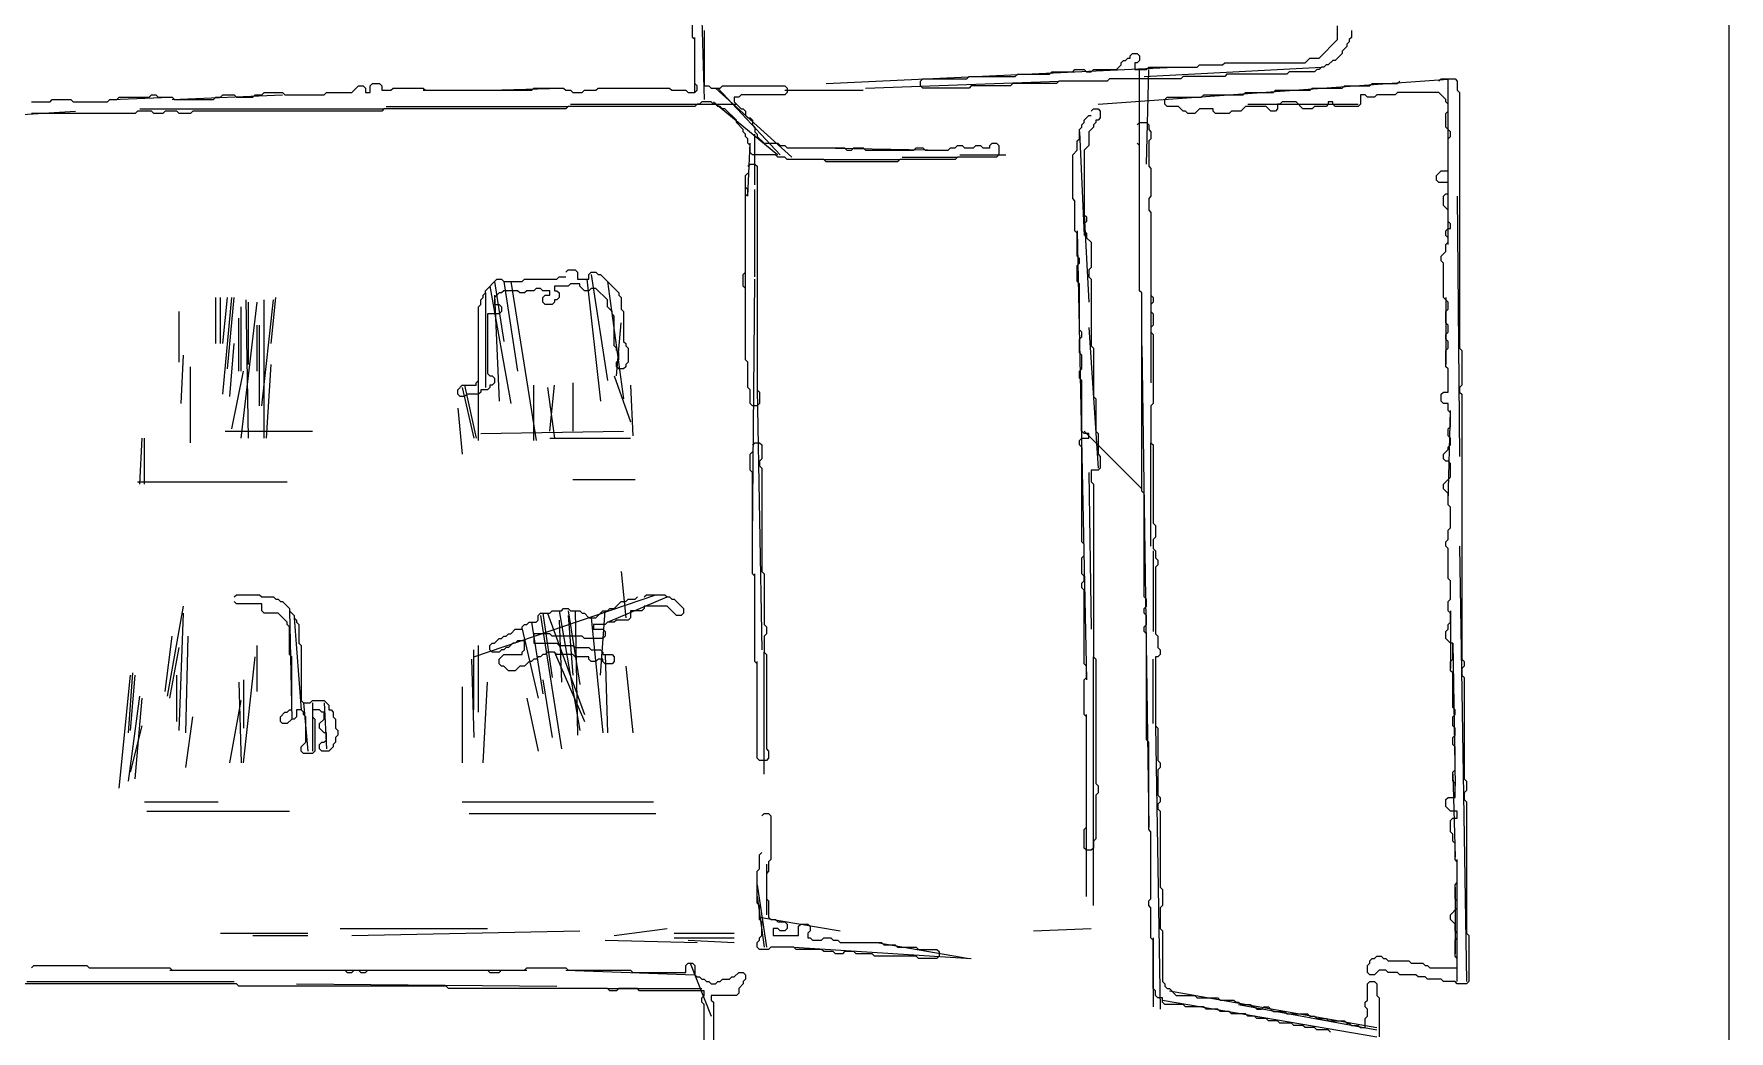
# Model space of a CAD drawing. Header units: metres. Extents: x 0 to 314, y 0 to 386.
# Drawn here: x 130 to 314, y 136.6 to 244.9 of the extents above; entities that cross this region are included whole.
import ezdxf

# ---------------------------------------------------------------- set-up
doc = ezdxf.new("R2010")
doc.units = ezdxf.units.M
for name, color, linetype in [('CUT', 7, 'Continuous'), ('FOLD', 1, 'Continuous'), ('OUTLINE', 3, 'Continuous')]:
    doc.layers.add(name, color=color, linetype=linetype)

msp = doc.modelspace()

# ---------------------------------------------------------------- linework, layer by layer
at = {"layer": 'CUT', "lineweight": 25}
for p, q in [((250.5, 240.25), (269.75, 241.25)), ((220.25, 239), (241.25, 239.75)), ((250.75, 230.75), (251, 241)), ((203.75, 237.5), (210.75, 231.75)), ((211.5, 238.75), (220, 238.75)), ((141.5, 236.75), (168, 236.75)), ((168.25, 237), (188, 237)), ((188.25, 237.25), (206.25, 237.25)), ((261.75, 237.25), (273.75, 237.25)), ((243.5, 234.25), (244, 223)), ((215.75, 231.25), (224, 231.25)), ((224.25, 231.5), (230.25, 231.5)), ((230.5, 231.75), (235.5, 231.75)), ((208.25, 218.5), (208.25, 228)), ((284.5, 227.25), (284.75, 199)), ((244, 225.25), (244.5, 215.75)), ((180, 218), (181, 211.5)), ((181.75, 218), (184.5, 200.75)), ((190.5, 218.75), (192.25, 207.25)), ((150.25, 211.25), (150.25, 216.25)), ((150.5, 211.25), (151, 216.25)), ((152.5, 201), (154.25, 215.75)), ((153, 216), (153.25, 201)), ((155, 201), (155, 216)), ((155.75, 211.25), (156.25, 216.25)), ((179, 216.75), (179, 206.5)), ((251.25, 216.5), (251.25, 207)), ((145.75, 209.25), (145.75, 214.75)), ((152.5, 208.25), (152.5, 215.25)), ((151.25, 205.5), (151.75, 211.25)), ((155.25, 201), (155.75, 209)), ((176.5, 206.5), (177.75, 201)), ((176.75, 206.75), (178, 201)), ((186, 201.75), (186.5, 206.75)), ((188.5, 207), (188.5, 201.75)), ((194.75, 206.75), (195, 201.25)), ((208.5, 206.25), (209, 178)), ((283.5, 194), (283.75, 204)), ((186, 201), (194.75, 201)), ((251.25, 189.25), (251.25, 200.5)), ((244.5, 197.25), (244.75, 180.25)), ((188.5, 196.5), (195.25, 196.5)), ((251.5, 188.75), (251.5, 180)), ((284.75, 189.25), (285.5, 142)), ((144.5, 173), (146.25, 182.75)), ((188.75, 182.25), (189, 168.75)), ((192.25, 181), (198.75, 183.75)), ((283.75, 182.25), (283.75, 176)), ((158.25, 181.5), (159, 171.5)), ((184, 181), (185.25, 173.25)), ((185, 181.75), (187.25, 167.25)), ((187, 181.25), (187.25, 174.5)), ((146.5, 169), (146.75, 179.5)), ((144.75, 172.75), (145.75, 178.25)), ((192, 177.5), (192.25, 169)), ((209.25, 164.5), (209.25, 177.75)), ((245, 150.25), (245, 177.25)), ((251.5, 170), (251.5, 177)), ((140.5, 169.25), (141, 175.25)), ((194.25, 176.25), (195, 169)), ((140.25, 163.75), (141.5, 173)), ((178.75, 165.75), (179.25, 174.5)), ((151.25, 165.75), (152.5, 172.5)), ((160.25, 172.25), (160.25, 167)), ((161.5, 172.25), (161.75, 167.25)), ((183.5, 172.75), (184.75, 167)), ((140.5, 164.75), (141.75, 169.75)), ((146.5, 165.25), (147.25, 170.75)), ((251.75, 169.75), (252.25, 139)), ((284.5, 142), (284.5, 155.25)), ((284.25, 152.25), (284.25, 145)), ((164.5, 147), (189.25, 147.5)), ((199.5, 147.25), (206, 147.25)), ((192, 146.5), (202, 146.25)), ((199.5, 146.75), (206, 146.75)), ((212.5, 145.75), (231.75, 144.5)), ((201.25, 144), (203.5, 138.25)), ((129.25, 142), (151.75, 142)), ((158.5, 141.75), (186.75, 141.5)), ((192.25, 141.25), (202.5, 141.25))]:
    msp.add_line(p, q, dxfattribs=at)
at = {"layer": 'FOLD', "lineweight": 18}
for p, q in [((202.25, 254), (202.75, 237.75)), ((201.75, 238.5), (201.75, 244.5)), ((216, 239.5), (253.75, 241.25)), ((245.5, 237.25), (284, 240)), ((250, 217.25), (250, 241)), ((283.5, 222), (283.5, 240)), ((138.5, 237.75), (144.75, 238)), ((145, 237.75), (157, 238.25)), ((172.25, 238.75), (179.25, 238.75)), ((179.5, 238.75), (187.25, 239)), ((204, 239), (212.25, 231.5)), ((204.25, 239), (211, 231.75)), ((127, 236), (134.5, 236.5)), ((208.25, 228.5), (208.25, 234)), ((207.5, 227.25), (207.75, 233)), ((215, 232.5), (229, 232.25)), ((207.25, 209.75), (207.25, 229.25)), ((243.25, 223.5), (244.25, 174.75)), ((179.5, 217.5), (181.75, 204.75)), ((181, 218), (182.5, 208.25)), ((190, 218.25), (191.5, 205)), ((192.25, 218), (194, 205.25)), ((208, 190), (208.25, 218.25)), ((149.75, 211.25), (149.75, 216.25)), ((150.5, 205.75), (151.5, 216.25)), ((151, 208.5), (151.75, 216.25)), ((153.25, 215.75), (153.25, 209)), ((154.75, 204.5), (156, 216)), ((180, 216.5), (180.5, 205)), ((283.25, 216.25), (283.25, 209)), ((152.25, 208.25), (152.25, 214)), ((178.25, 200.75), (178.25, 215)), ((193.25, 207.75), (193.75, 213.5)), ((154.25, 208.25), (154.25, 213.25)), ((154.5, 204.5), (154.5, 213.25)), ((244.5, 213), (245.5, 197.75)), ((146, 204.75), (146.25, 210)), ((250.25, 211), (251, 158.75)), ((147, 200.5), (147, 208.75)), ((151.5, 202), (152.75, 208.25)), ((184.25, 200.75), (184.25, 206.75)), ((185.75, 206.5), (186.5, 201)), ((193, 207.75), (194.75, 202.75)), ((176, 204.25), (176.5, 199.25)), ((141.5, 196), (141.75, 201)), ((142, 196), (142, 201)), ((150.75, 201.75), (160.25, 201.75)), ((178.5, 201.5), (194, 201.75)), ((244, 201.75), (250.25, 195.5)), ((141.25, 196.25), (157.5, 196.25)), ((193.75, 186.5), (194.25, 181.5)), ((208.25, 177), (208.25, 186.25)), ((177.75, 177.25), (197.5, 184)), ((157.75, 182.25), (158, 170.5)), ((187, 182.25), (189.25, 169.25)), ((188, 182.25), (189.25, 174.25)), ((191.5, 175.25), (192, 182.25)), ((145.75, 169.25), (146.25, 182)), ((185.25, 182), (186.25, 175)), ((185.75, 182), (189.75, 171)), ((188, 181.75), (188.5, 175.25)), ((190.5, 181.5), (191.75, 169)), ((144.25, 173.5), (145, 179.5)), ((154.25, 173.5), (154.25, 178.5)), ((178.25, 171.25), (178.25, 178.5)), ((183, 180.25), (184.75, 172.75)), ((284, 178.75), (284.25, 163.25)), ((152.75, 165.75), (154, 177.25)), ((177.5, 177), (177.75, 168.5)), ((177.75, 171.5), (177.75, 178)), ((186.5, 177.75), (189.75, 170.25)), ((208.5, 166.5), (208.5, 176.75)), ((139.25, 163), (140.5, 175.25)), ((140.25, 169), (140.75, 175.5)), ((145.5, 170.25), (145.5, 175.25)), ((152.25, 174.5), (152.5, 165.75)), ((152.75, 174.75), (152.75, 169.5)), ((176.5, 174), (176.5, 165.75)), ((185.25, 174.75), (186.25, 168.5)), ((141, 164), (141.75, 172.75)), ((159.25, 172.25), (159.75, 167)), ((244.25, 151.25), (244.25, 171)), ((284, 164.5), (284.25, 155.5)), ((142, 161.5), (150, 161.5)), ((142.25, 160.5), (157.75, 160.5)), ((176.5, 161.5), (197.25, 161.5)), ((177.25, 160.25), (197.5, 160.25)), ((209.5, 154.75), (209.5, 149.25)), ((208.5, 152.5), (209.5, 145.75)), ((208.5, 151.25), (209.25, 145.75)), ((150.25, 147.25), (159.75, 147.25)), ((163.25, 147.75), (179.25, 147.75)), ((193, 147), (198.75, 147.75)), ((208.75, 149), (217.5, 147.5)), ((238.5, 147.5), (244.75, 147.75)), ((153.75, 147), (159.75, 147)), ((201, 146.5), (206, 146.25)), ((221.5, 146.25), (231.5, 144.5)), ((251.5, 146.75), (251.5, 139.25)), ((144.75, 143.25), (183.5, 143.25)), ((187.75, 143.25), (201.75, 142.75)), ((252.5, 140), (275.75, 136)), ((253.25, 141), (275.75, 137)), ((260.75, 139.5), (275.75, 136.75))]:
    msp.add_line(p, q, dxfattribs=at)
at = {"layer": 'OUTLINE'}
for points in [[(314, 0.25), (314, 386.5)], [(129.75, 237.5), (131.75, 237.5), (132, 237.75), (134, 237.75), (134.25, 237.5), (138, 237.5), (138.25, 237.75), (139, 237.75), (139.25, 238), (142.5, 238), (142.75, 238.25), (143.25, 238.25), (143.5, 238), (145, 238), (145.25, 237.75), (149.5, 237.75), (149.75, 238), (150.25, 238), (150.5, 238.25), (151.75, 238.25), (152, 238), (153.75, 238), (154, 238.25), (154.75, 238.25), (155, 238.5), (157, 238.5), (157.25, 238.25), (161.5, 238.25), (161.75, 238.5), (164.5, 238.5), (165.25, 239.25), (165.75, 239.25), (166, 239), (166, 238.5), (166.5, 238.5), (166.5, 239.25), (166.75, 239.5), (167.5, 239.5), (167.75, 239.25), (167.75, 238.75), (168.75, 238.75), (169, 239), (172.25, 239), (172.5, 238.75), (184, 238.75), (184.25, 239), (187.5, 239), (187.75, 238.75), (188.25, 238.75), (188.5, 238.5), (189.5, 238.5), (189.75, 238.75), (191, 238.75), (191.25, 239), (199, 239), (199.25, 238.75), (200.75, 238.75), (201, 238.5), (201.75, 238.5), (202, 238.75), (202, 239.25), (201.75, 239.5), (201.75, 244.25), (201.5, 244.5), (201.5, 254)], [(202.75, 245.25), (202.75, 239.25), (203.25, 239.25), (203.5, 239), (204.5, 239), (204.75, 239.25), (211.5, 239.25), (211.75, 239), (211.75, 238.5), (211.5, 238.25), (206.75, 238.25), (206.5, 238), (206, 238), (206, 237.5), (206.75, 236.75), (207, 236.75), (207.25, 236.5), (207.25, 236), (207.5, 235.75), (207.75, 235.75), (208, 235.5), (208, 235), (208.25, 234.75), (208.25, 234.25), (208.5, 234), (208.5, 233.75), (209.25, 233), (210.75, 233), (211, 232.75), (211.5, 232.75), (211.75, 232.5), (218, 232.5), (218.25, 232.25), (218.75, 232.25), (219, 232.5), (220, 232.5), (220.25, 232.25), (225.5, 232.25), (225.75, 232.5), (226.5, 232.5), (226.75, 232.25), (229.25, 232.25), (229.5, 232.5), (230, 232.5), (230.25, 232.75), (230.75, 232.75), (231, 232.5), (232, 232.5), (232.25, 232.75), (232.75, 232.75), (233, 232.5), (233.75, 232.5), (233.75, 232.75), (234, 233), (234.5, 233), (234.75, 232.75), (234.75, 231.75), (234.5, 231.5), (230.25, 231.5), (230, 231.25), (224, 231.25), (223.75, 231), (216, 231), (215.75, 231.25), (211.75, 231.25), (211.5, 231.5), (210.75, 231.5), (210.5, 231.75), (208, 231.75), (207.75, 232), (207.75, 232.75), (207.5, 233), (207.5, 233.5), (207.25, 233.75), (207.25, 234), (207, 234.25), (207, 234.5), (206.25, 235.25), (206.25, 235.5), (205, 236.75), (204.75, 236.75), (204.5, 237), (204.25, 237), (204, 237.25), (203.75, 237.25), (203.5, 237.5), (202.5, 237.5), (202.25, 237.25), (202, 237.25), (201.75, 237), (188, 237), (187.75, 236.75), (168, 236.75), (167.75, 236.5), (147.25, 236.5), (147, 236.25), (145.75, 236.25), (145.5, 236.5), (144.25, 236.5), (144, 236.25), (143, 236.25), (142.75, 236.5), (141.25, 236.5), (141, 236.25), (129.75, 236.25)], [(273, 245.25), (273, 244.5), (272.75, 244.25), (272.75, 244), (272.5, 243.75), (272.5, 243.5), (272, 243), (272, 242.75), (271.25, 242), (271, 242), (270.5, 241.5), (270.25, 241.5), (270, 241.25), (269.75, 241.25), (269.5, 241), (269.25, 241), (269, 240.75), (266.25, 240.75), (266, 240.5), (259.5, 240.5), (259.25, 240.25), (254.75, 240.25), (254.5, 240), (246.75, 240), (246.5, 239.75), (241.25, 239.75), (241, 239.5), (236.25, 239.5), (236, 239.25), (231.75, 239.25), (231.5, 239), (226.5, 239), (226.25, 239.25), (226.25, 239.75), (226.5, 240), (231.25, 240), (231.5, 240.25), (236.5, 240.25), (236.75, 240.5), (240.25, 240.5), (240.5, 240.75), (242.75, 240.75), (243, 241), (244, 241), (244.25, 240.75), (244.75, 240.75), (245, 241), (247.5, 241), (248, 241.5), (248, 241.75), (248.25, 242), (248.5, 242), (248.75, 242.25), (249, 242.25), (249, 242.5), (249.25, 242.75), (249.75, 242.75), (250, 242.5), (250, 242), (249.75, 241.75), (249.5, 241.75), (249.5, 241), (250.75, 241), (251, 241.25), (256.25, 241.25), (256.5, 241.5), (259, 241.5), (259.25, 241.75), (268, 241.75), (268.5, 242.25), (269.5, 242.25), (271.5, 244.25), (271.5, 245.75)], [(282.5, 239.75), (282.75, 240), (284.25, 240), (284.5, 239.75), (284.5, 238.75), (284.75, 238.5), (284.75, 210.75), (285, 210.5), (285, 206.75), (284.75, 206.5), (284.75, 206), (285, 205.75), (285, 177), (285.25, 176.75), (285.25, 176.25), (285, 176), (285, 175.25), (285.25, 175), (285.25, 164), (285.5, 163.75), (285.5, 162.75), (285.25, 162.5), (285.25, 161.75), (285.5, 161.5), (285.5, 147.25), (285.75, 147), (285.75, 142), (285.5, 141.75), (284.5, 141.75), (284.25, 142), (283, 142), (282.75, 142.25), (281.25, 142.25), (281, 142.5), (280.25, 142.5), (280, 142.75), (278.25, 142.75), (278, 143), (277, 143), (276.75, 143.25), (276, 143.25), (275.5, 142.75), (275, 142.75), (274.75, 143), (274.75, 143.75), (275, 144), (275, 144.25), (275.25, 144.5), (275.5, 144.5), (275.75, 144.75), (276.25, 144.75), (276.5, 144.5), (276.75, 144.5), (277, 144.25), (279.25, 144.25), (279.5, 144), (280.75, 144), (281, 143.75), (281.25, 143.75), (281.5, 143.5), (284.5, 143.5), (284.5, 144.5), (284.25, 144.75), (284.25, 146.5), (284.5, 146.75), (284.5, 147.25), (284.25, 147.5), (284.25, 148.25), (283.75, 148.75), (283.75, 149.25), (284.5, 150), (284.5, 150.75), (284.25, 151), (284.25, 152.5), (284.5, 152.75), (284.5, 155), (284.25, 155.25), (284.25, 157), (284, 157.25), (284, 158), (283.75, 158.25), (283.75, 159.5), (284, 159.75), (284.5, 159.75), (284.5, 160.5), (283.75, 160.5), (283.25, 161), (283.25, 161.75), (283.5, 162), (284.25, 162), (284.25, 163.5), (284, 163.75), (284, 164.75), (284.25, 165), (284.25, 167.5), (284, 167.75), (284, 168.5), (284.25, 168.75), (284.25, 169.5), (284, 169.75), (284, 170.75), (284.25, 171), (284.25, 171.5), (284, 171.75), (284, 175.5), (283.75, 175.75), (283.75, 176.75), (284, 177), (284, 178.75), (283.75, 178.75), (283.25, 179.25), (283.25, 180), (283.5, 180.25), (283.5, 180.75), (283.75, 181), (283.75, 182), (283.5, 182.25), (283.5, 183.25), (283.75, 183.5), (283.75, 185.5), (283.5, 185.75), (283.5, 189), (283.25, 189.25), (283.25, 189.75), (283.5, 190), (283.5, 191), (283.75, 191.25), (283.75, 193.5), (283.5, 193.75), (283.5, 195), (283, 195.5), (283, 196), (283.75, 196.75), (283.75, 198.25), (283.5, 198.5), (283.25, 198.5), (283, 198.75), (283, 199.25), (283.5, 199.75), (283.5, 200), (283.75, 200.25), (283.75, 201), (283.5, 201.25), (283.5, 202), (283.75, 202.25), (283.75, 203.75), (283.5, 204), (283.5, 204.75), (283, 204.75), (282.75, 205), (282.75, 205.75), (283, 206), (283.5, 206), (283.5, 208.5), (283.25, 208.75), (283.25, 210.5), (283.5, 210.75), (283.5, 211.5), (283.25, 211.75), (283.25, 212.25), (283.5, 212.5), (283.5, 213.25), (283.25, 213.5), (283.25, 214.75), (283.5, 215), (283.5, 215.75), (283, 216.25), (283, 220), (282.75, 220.25), (282.75, 220.75), (283.25, 221.25), (283.25, 222), (283.5, 222.25), (283.5, 222.75), (283.25, 223), (283.25, 223.5), (283.5, 223.75), (283.75, 223.75), (283.75, 224.25), (283.5, 224.5), (283.5, 225.75), (283, 226.25), (283, 227.25), (283.25, 227.5), (283.5, 227.5), (283.5, 228.75), (282.5, 228.75), (282.25, 229), (282.25, 229.5), (282.75, 230), (283.5, 230), (283.5, 233.5), (283.75, 233.75), (283.75, 234.25), (283.25, 234.75), (283.25, 236.25), (283.5, 236.5), (283.5, 237.25), (283.25, 237.5), (283.25, 237.75), (282.5, 238.5), (278, 238.5), (277.75, 238.25), (275.75, 238.25), (275.5, 238), (274.75, 238), (274.5, 238.25), (274, 238.25), (274, 237.25), (273.75, 237), (271.25, 237), (271, 237.25), (271, 237.5), (270.5, 237.5), (270.5, 237.25), (270.25, 237), (269, 237), (268.75, 236.75), (267.75, 236.75), (267, 237.5), (265.5, 237.5), (265.25, 237.25), (265, 237.25), (265, 236.75), (264.75, 236.5), (264.25, 236.5), (263.75, 237), (261.5, 237), (261, 236.5), (260, 236.5), (259.75, 236.25), (258.25, 236.25), (258, 236.5), (258, 236.75), (256.5, 236.75), (256, 236.25), (255.25, 236.25), (255, 236.5), (254.75, 236.5), (254.25, 237), (253, 237), (252.75, 237.25), (252.75, 237.75), (253, 238), (256.75, 238), (257, 238.25), (261.25, 238.25), (261.5, 238.5), (264.5, 238.5), (264.75, 238.75), (268.5, 238.75), (268.75, 239), (272, 239), (272.25, 239.25), (275, 239.25), (275.25, 239.5), (278, 239.5), (278.25, 239.75)], [(244.75, 236.5), (245, 236.75), (245.5, 236.75), (245.75, 236.5), (245.75, 235.75), (245.5, 235.5), (245.25, 235.5), (245.25, 235.25), (245, 235), (245, 234.75), (244.5, 234.25), (244.5, 232.75), (244, 232.25), (244, 225.25), (244.25, 225), (244.25, 224.5), (244, 224.25), (244, 223.5), (244.25, 223.25), (244.25, 222.75), (244.75, 222.25), (244.75, 219.5), (244.5, 219.25), (244.5, 218.5), (244.75, 218.25), (244.75, 211), (245, 210.75), (245, 205.5), (245.25, 205.25), (245.25, 201.75), (245.5, 201.5), (245.5, 199.25), (245.75, 199), (245.75, 197.75), (245.5, 197.5), (244.75, 197.5), (244.75, 196.25), (245, 196), (245, 177.25), (245.25, 177), (245.25, 163.5), (245.5, 163.25), (245.5, 162.5), (245.25, 162.25), (245.25, 157.5), (245, 157.25), (245, 156.5), (244.75, 156.25), (244.25, 156.25), (244, 156.5), (244, 158.5), (244.25, 158.75), (244.25, 170.75), (244, 171), (244, 174.75), (244.25, 175), (244.25, 176.25), (244, 176.5), (244, 184.5), (243.75, 184.75), (243.75, 185.25), (244, 185.5), (244, 186), (243.75, 186.25), (243.75, 188), (244, 188.25), (244, 189.5), (243.75, 189.75), (243.75, 200), (243.5, 200.25), (243.5, 200.75), (243.75, 201), (244.5, 201), (244.5, 201.5), (244, 201.5), (243.75, 201.75), (243.75, 207.25), (243.5, 207.5), (243.5, 208.25), (243.75, 208.5), (243.75, 210), (243.5, 210.25), (243.5, 211.75), (243.75, 212), (243.75, 212.5), (243.5, 212.75), (243.5, 217.75), (243.25, 218), (243.25, 219.75), (243.5, 220), (243.5, 220.5), (243.25, 220.75), (243.25, 223.25), (243, 223.5), (243, 226.75), (242.75, 227), (242.75, 231.75), (243.25, 232.25), (243.25, 233.25), (243.5, 233.5), (243.5, 234.5), (243.75, 234.75), (243.75, 235), (244, 235.25), (244, 235.5), (244.5, 236), (244.75, 236)], [(249.75, 235), (250, 235.25), (250.75, 235.25), (251, 235), (251, 234.5), (251.25, 234.25), (251.25, 233.5), (251, 233.25), (251, 230.5), (251.25, 230.25), (251.25, 227.25), (251, 227), (251, 225.75), (251.25, 225.5), (251.25, 216.5), (251.5, 216.25), (251.5, 215.75), (251.25, 215.5), (251.25, 214.75), (251.5, 214.5), (251.5, 213.25), (251.25, 213), (251.25, 212.5), (251.5, 212.25), (251.5, 204.75), (251.25, 204.5), (251.25, 200.5), (251.5, 200.25), (251.5, 191.75), (251.75, 191.5), (251.75, 190.25), (251.5, 190), (251.5, 189), (251.75, 188.75), (251.75, 188), (252, 187.75), (252, 187.25), (251.75, 187), (251.75, 179.75), (252, 179.5), (252, 178.25), (252.25, 178), (252.25, 177.5), (252, 177.25), (251.75, 177.25), (251.75, 169.75), (252, 169.5), (252, 166), (252.25, 165.75), (252.25, 165.25), (252, 165), (252, 162.25), (252.25, 162), (252.25, 161.5), (252, 161.25), (252, 160.75), (252.25, 160.5), (252.25, 152.25), (252.5, 152), (252.5, 150.25), (252.25, 150), (252.25, 147.75), (252.5, 147.5), (252.5, 142), (252.75, 141.75), (252.75, 141.5), (253, 141.25), (253.25, 141.25), (254, 140.5), (256, 140.5), (256.25, 140.25), (258.5, 140.25), (258.75, 140), (260.25, 140), (260.5, 139.75), (260.75, 139.75), (261, 139.5), (262, 139.5), (262.25, 139.25), (262.5, 139.25), (262.75, 139), (263.25, 139), (263.5, 139.25), (264, 139.25), (264.5, 138.75), (265.75, 138.75), (266, 138.5), (268.25, 138.5), (268.5, 138.25), (269, 138.25), (269.25, 138), (270.25, 138), (270.5, 137.75), (272.25, 137.75), (272.5, 137.5), (272.75, 137.5), (273, 137.25), (273.75, 137.25), (274, 137), (274.5, 137), (274.5, 138), (274.75, 138.25), (274.75, 139), (274.5, 139.25), (274.5, 139.75), (274.75, 140), (274.75, 141.75), (275, 142), (275.5, 142), (275.75, 141.75), (275.75, 140.5), (276, 140.25), (276, 136)], [(270.75, 136.5), (270.5, 136.75), (269.25, 136.75), (269, 137), (268, 137), (267.75, 137.25), (266.75, 137.25), (266.5, 137.5), (265.25, 137.5), (265, 137.75), (264, 137.75), (263.75, 138), (262.75, 138), (262.5, 138.25), (261.75, 138.25), (261.5, 138.5), (260, 138.5), (259.75, 138.75), (258.75, 138.75), (258.5, 139), (257.25, 139), (257, 139.25), (255, 139.25), (254.75, 139.5), (252.75, 139.5), (252.5, 139.75), (252.5, 140.25), (252, 140.25), (251.75, 140.5), (251.75, 141), (251.5, 141.25), (251.5, 146.5), (251.25, 146.75), (251.25, 150), (251, 150.25), (251, 150.75), (251.25, 151), (251.25, 158.25), (251, 158.5), (251, 168), (250.75, 168.25), (250.75, 179.75), (250.5, 180), (250.5, 180.5), (250.75, 180.75), (250.75, 181.75), (250.5, 182), (250.5, 182.5), (250.75, 182.75), (250.75, 183.5), (250.5, 183.75), (250.5, 195), (250.25, 195.25), (250.25, 216.75), (250, 217), (250, 232.75), (249.75, 233)], [(207.5, 230.5), (207.75, 230.75), (208.25, 230.75), (208.5, 230.5), (208.5, 206.25), (208.75, 206), (208.75, 204.75), (208.5, 204.5), (208, 204.5), (207.75, 204.75), (207.75, 206.25), (207.5, 206.5), (207.5, 209.25), (207.25, 209.5), (207.25, 217.25), (207, 217.5), (207, 218.75), (207.25, 219), (207.25, 227.25), (207.5, 227.5), (207.5, 228), (207.25, 228.25), (207.25, 229.5), (207.5, 229.75)], [(187.75, 219), (188, 219.25), (188.75, 219.25), (189, 219), (189, 218.25), (190.25, 218.25), (190.25, 218.75), (190.5, 219), (191, 219), (191.25, 218.75), (191.5, 218.75), (193.5, 216.75), (193.5, 216.5), (193.75, 216.25), (193.75, 215), (194, 214.75), (194, 211.5), (194.25, 211.25), (194.25, 211), (194.5, 210.75), (194.5, 209.25), (194.25, 209), (194.25, 208.75), (194, 208.5), (193.5, 208.5), (193.25, 208.75), (193.25, 209.25), (193.5, 209.5), (193.5, 210.25), (193.25, 210.5), (193.25, 210.75), (193, 211), (193, 214.25), (192.75, 214.5), (192.75, 214.75), (192.25, 215.25), (192.25, 216), (191, 217.25), (190.5, 217.25), (190.25, 217), (189.75, 217), (189.25, 217.5), (189.25, 217.75), (188.25, 217.75), (188, 217.5), (186.5, 217.5), (186.5, 217), (186.75, 217), (187, 216.75), (187, 216.25), (186.75, 216), (186.5, 216), (186.5, 215.75), (186.25, 215.5), (185.5, 215.5), (185.25, 215.75), (185.25, 216.25), (185.5, 216.5), (186, 216.5), (186, 217), (185.25, 217), (185, 217.25), (184.5, 217.25), (184.25, 217), (183.5, 217), (183.25, 216.75), (182.75, 216.75), (182.5, 217), (181, 217), (180.75, 216.75), (180.5, 216.75), (180, 216.25), (180, 215.5), (180.5, 215.5), (180.75, 215.25), (180.75, 214.75), (180.5, 214.5), (179.25, 214.5), (179.25, 208), (179.5, 207.75), (179.75, 207.75), (180, 207.5), (180, 207), (179.75, 206.75), (179.5, 206.75), (179.5, 206.5), (179.25, 206.25), (178.5, 206.25), (178.5, 206), (178.25, 205.75), (177, 205.75), (176.75, 205.5), (176.25, 205.5), (176, 205.75), (176, 206.25), (176.5, 206.75), (178, 206.75), (178, 207), (178.25, 207.25), (178.25, 215.25), (178.5, 215.5), (178.5, 216), (178.75, 216.25), (178.75, 216.5), (179, 216.75), (179, 217), (180.25, 218.25), (180.75, 218.25), (181, 218), (183, 218), (183.25, 218.25), (186.75, 218.25), (187, 218.5), (187.75, 218.5)], [(208, 200.25), (208.25, 200.5), (208.75, 200.5), (209, 200.25), (209, 198.75), (208.75, 198.5), (208.75, 198), (209, 197.75), (209, 186.5), (209.25, 186.25), (209.25, 180.75), (209.5, 180.5), (209.5, 179.75), (209.25, 179.5), (209.25, 177.75), (209.5, 177.5), (209.5, 167.25), (209.75, 167), (209.75, 166.25), (209.5, 166), (208.75, 166), (208.5, 166.25), (208.5, 176.5), (208.25, 176.75), (208.25, 186), (208, 186.25), (208, 197.25), (207.75, 197.5), (207.75, 199.25), (208, 199.5)], [(151.75, 183.75), (152, 184), (154.5, 184), (154.75, 183.75), (156, 183.75), (156.25, 183.5), (156.5, 183.5), (156.75, 183.25), (157, 183.25), (157.75, 182.5), (157.75, 182.25), (158.25, 181.75), (158.25, 181.5), (158.5, 181.25), (158.5, 181), (158.75, 180.75), (158.75, 178.75), (159, 178.5), (159, 172.5), (159.25, 172.25), (160, 172.25), (160.25, 172.5), (161.5, 172.5), (162, 172), (162, 171.5), (162.25, 171.5), (162.5, 171.25), (162.5, 170.75), (162.75, 170.5), (162.75, 169.5), (163, 169.25), (163, 168.75), (162.75, 168.5), (162.75, 168), (162.5, 167.75), (162.5, 167.5), (162, 167), (161.25, 167), (161, 167.25), (161, 167.75), (161.25, 168), (161.5, 168), (161.75, 168.25), (161.75, 169), (161.5, 169), (161, 169.5), (161, 170), (161.5, 170.5), (161.5, 171.25), (161.25, 171.25), (161, 171.5), (160.25, 171.5), (160.25, 170.75), (160.5, 170.5), (160.5, 167), (160.25, 166.75), (159.25, 166.75), (159, 167), (159, 167.5), (159.5, 168), (159.5, 170.75), (159.25, 171), (159.25, 171.25), (159, 171.5), (158.5, 171.5), (158.5, 170.75), (158.25, 170.5), (158, 170.5), (157.5, 170), (157, 170), (156.75, 170.25), (156.75, 170.75), (157.25, 171.25), (157.5, 171.25), (157.75, 171.5), (158, 171.5), (158, 177.25), (157.75, 177.5), (157.75, 180.5), (157.5, 180.75), (157.5, 181), (156.5, 182), (155, 182), (154.75, 182.25), (154.75, 183), (152, 183), (151.75, 183.25)], [(196.25, 183.75), (196.5, 184), (198.5, 184), (198.75, 183.75), (199, 183.75), (199.25, 183.5), (199.5, 183.5), (200.5, 182.5), (200.5, 182), (200.25, 181.75), (199.75, 181.75), (198.75, 182.75), (196.25, 182.75), (196.25, 182.5), (196, 182.25), (194.75, 182.25), (194.75, 181.5), (194.5, 181.25), (193.25, 181.25), (193, 181), (192.25, 181), (192, 180.75), (190.75, 180.75), (190.75, 180.25), (191.75, 180.25), (192, 180), (192, 179.5), (191.75, 179.25), (189.75, 179.25), (189.5, 179.5), (186.25, 179.5), (186, 179.75), (184.25, 179.75), (184.25, 178.75), (186.75, 178.75), (187, 178.5), (188.5, 178.5), (188.75, 178.25), (190.25, 178.25), (190.5, 178), (191.5, 178), (191.75, 177.75), (191.75, 177.5), (192.75, 177.5), (193, 177.25), (193, 176.75), (192.75, 176.5), (192, 176.5), (191.75, 176.75), (191.75, 177), (191.25, 177), (191, 176.75), (190.5, 176.75), (190.25, 177), (190.25, 177.25), (188.75, 177.25), (188.5, 177.5), (186.75, 177.5), (186.5, 177.75), (185.75, 177.75), (185.5, 177.5), (185.25, 177.5), (185, 177.25), (184.75, 177.25), (184.5, 177), (184.25, 177), (184, 176.75), (183.75, 176.75), (183.25, 176.25), (182.75, 176.25), (182.25, 175.75), (181.5, 175.75), (181, 176.25), (180.75, 176.25), (180.5, 176.5), (180.5, 177), (181, 177.5), (183, 177.5), (183, 177.75), (183.25, 178), (183.25, 179), (182.5, 179), (182.25, 178.75), (182, 178.75), (181.5, 178.25), (181.25, 178.25), (181, 178), (180.75, 178), (180.5, 177.75), (179.75, 177.75), (179.5, 178), (179.5, 178.5), (179.75, 178.75), (180, 178.75), (180.5, 179.25), (180.75, 179.25), (181, 179.5), (181.25, 179.5), (181.5, 179.75), (181.75, 179.75), (182.25, 180.25), (183, 180.25), (183, 180.5), (183.25, 180.75), (183.5, 180.75), (183.75, 181), (184.5, 181), (184.75, 181.25), (184.75, 181.75), (185, 182), (186, 182), (186.25, 182.25), (187.25, 182.25), (187.5, 182.5), (188, 182.5), (188.25, 182.25), (189.25, 182.25), (189.5, 182), (189.75, 182), (190.25, 181.5), (191, 181.5), (191.75, 182.25), (192.25, 182.25), (192.5, 182.5), (193, 182.5), (193.75, 183.25), (194.25, 183.25), (194.5, 183.5), (195.25, 183.5), (195.5, 183.75)], [(209, 160), (209.25, 160.25), (209.75, 160.25), (210, 160), (210, 155.25), (209.75, 155), (209.75, 154), (209.5, 153.75), (209.5, 151), (209.75, 150.75), (209.75, 149), (210, 148.75), (210.5, 148.75), (210.75, 148.5), (211.5, 148.5), (211.75, 148.25), (211.75, 147.75), (211.5, 147.5), (211, 147.5), (210.75, 147.75), (210.25, 147.75), (210.25, 147), (213, 147), (213, 148), (213.25, 148.25), (214, 148.25), (214.25, 148), (214.25, 147.5), (214, 147.25), (214, 146.75), (214.25, 146.75), (214.5, 146.5), (215.5, 146.5), (215.75, 146.75), (216.5, 146.75), (216.75, 146.5), (217.25, 146.5), (217.5, 146.25), (222, 146.25), (222.25, 146), (223.5, 146), (223.75, 145.75), (225.75, 145.75), (226, 145.5), (228, 145.5), (228.25, 145.25), (228.25, 144.75), (228, 144.5), (226, 144.5), (225.75, 144.75), (221.25, 144.75), (221, 145), (219.25, 145), (219, 145.25), (218, 145.25), (217.75, 145), (217, 145), (216.75, 145.25), (215.75, 145.25), (215.5, 145.5), (212.75, 145.5), (212.5, 145.75), (210, 145.75), (209.75, 145.5), (208.75, 145.5), (208.5, 145.75), (208.5, 146.25), (208.75, 146.5), (208.75, 146.75), (209, 147), (209, 148.5), (208.75, 148.75), (208.75, 150.25), (208.5, 150.5), (208.5, 154), (208.75, 154.25), (208.75, 155.75), (209, 156)], [(129.75, 143.5), (130, 143.75), (135.75, 143.75), (136, 143.5), (144.75, 143.5), (145, 143.25), (163.75, 143.25), (164, 143), (164.5, 143), (164.75, 143.25), (165.25, 143.25), (165.5, 143), (166, 143), (166.25, 143.25), (179.25, 143.25), (179.5, 143), (180.5, 143), (180.75, 143.25), (183.25, 143.25), (183.5, 143.5), (187.75, 143.5), (188, 143.25), (194.75, 143.25), (195, 143), (200.75, 143), (200.75, 143.75), (201, 144), (201.5, 144), (201.75, 143.75), (201.75, 142.75), (202, 142.5), (202.25, 142.5), (202.5, 142.25), (202.75, 142.25), (203, 142), (203.25, 142), (203.5, 141.75), (204, 141.75), (204.25, 142), (204.5, 142), (204.75, 142.25), (205.5, 142.25), (205.75, 142.5), (206, 142.5), (206.5, 143), (207, 143), (207.25, 142.75), (207.25, 142.25), (207, 142), (207, 141.75), (206.5, 141.25), (206.5, 140.75), (206.25, 140.5), (203.5, 140.5), (203.5, 140), (203.75, 139.75), (203.75, 123.5)], [(202.75, 121.5), (202.75, 139.5), (202.5, 139.75), (202.5, 140.25), (202.75, 140.5), (202.75, 141), (195.75, 141), (195.5, 141.25), (193.5, 141.25), (193.25, 141), (192.5, 141), (192.25, 141.25), (175, 141.25), (174.75, 141.5), (152.25, 141.5), (152, 141.75), (129, 141.75)]]:
    msp.add_lwpolyline(points, dxfattribs=at)

doc.saveas('drawing.dxf')
